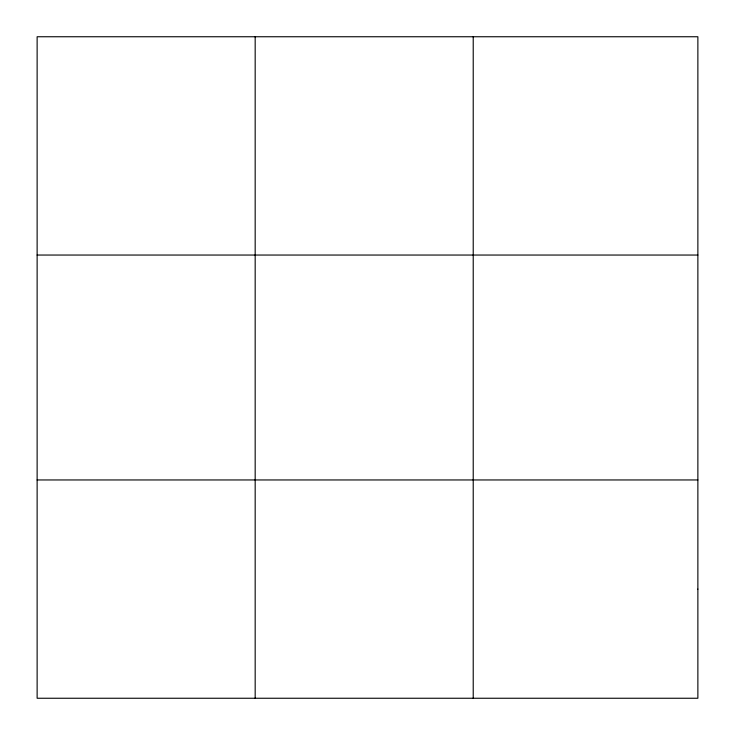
<?xml version="1.0" encoding="UTF-8"?>
<svg xmlns="http://www.w3.org/2000/svg" width="735" height="735" viewBox="0 0 735 735"><rect width="100%" height="100%" fill="white"/><g stroke="black" fill="none" stroke-linecap="round" stroke-linejoin="round"><path stroke-width="1.1" d="M255.174 698.25L255.174 36.75M473.221 698.25L473.221 36.75M37.127 255.045L697.873 255.045M37.127 479.955L697.873 479.955M697.873 589.102L697.873 698.25L37.127 698.25L37.127 36.75L697.873 36.75L697.873 589.102"/></g></svg>
